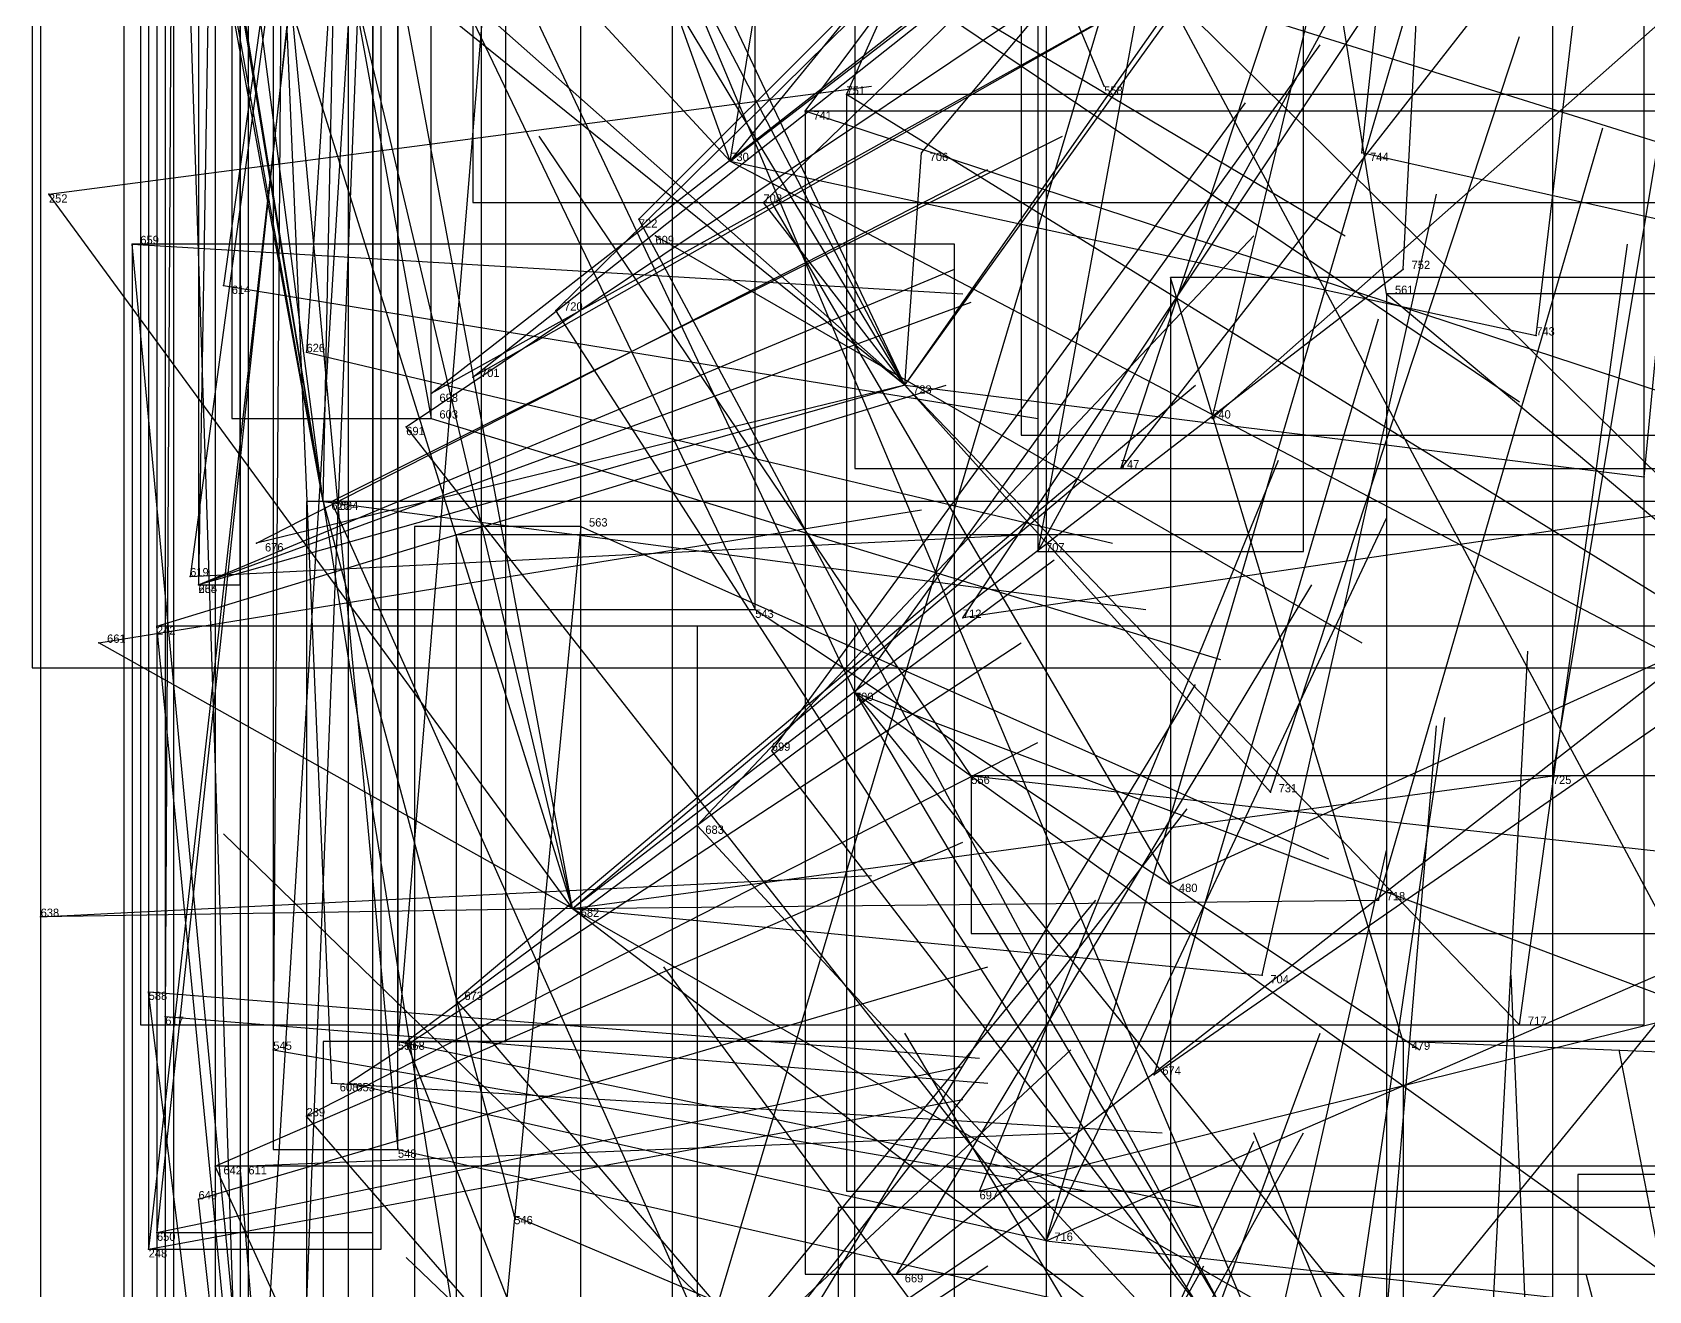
# Model space of a CAD drawing. Extents: x 59.1 to 70.8, y 600.3 to 605.1.
# Drawn here: x 68.098 to 68.2925, y 601.34 to 601.4915 of the extents above; entities that cross this region are included whole.
import ezdxf

# ---------------------------------------------------------------- set-up
doc = ezdxf.new("R2010")
doc.units = 0
for name, color, linetype in [('Clients', 3, 'CONTINUOUS'), ('Facilities', 3, 'CONTINUOUS'), ('Facilities_lines', 3, 'CONTINUOUS'), ('Min_max_boxes', 1, 'CONTINUOUS'), ('Normals', 1, 'CONTINUOUS'), ('Source_points', 5, 'CONTINUOUS'), ('Text', 3, 'CONTINUOUS')]:
    doc.layers.add(name, color=color, linetype=linetype)

msp = doc.modelspace()

# ---------------------------------------------------------------- linework, layer by layer
at = {"layer": 'Clients', "color": 5}
for p in [(68.196, 601.484, 446.116), (68.191, 601.482, 446.056), (68.205, 601.477, 445.93), (68.258, 601.477, 446.07), (68.1, 601.472, 445.41), (68.186, 601.471, 445.792), (68.171, 601.469, 445.934), (68.11, 601.466, 445.257), (68.263, 601.463, 446.117), (68.121, 601.461, 445.181), (68.161, 601.458, 445.873), (68.279, 601.455, 446.013), (68.131, 601.453, 445.105), (68.151, 601.45, 445.814), (68.146, 601.448, 445.749), (68.143, 601.444, 445.688), (68.146, 601.445, 445.029), (68.24, 601.445, 446.062), (68.229, 601.439, 446.003), (68.292, 601.438, 445.954), (68.134, 601.435, 445.626), (68.125, 601.43, 445.566), (68.219, 601.429, 445.941), (68.117, 601.426, 445.245), (68.118, 601.425, 445.505), (68.118, 601.425, 445.438), (68.185, 601.422, 444.874), (68.21, 601.421, 445.88), (68.113, 601.42, 445.376), (68.106, 601.418, 445.313), (68.187, 601.405, 445.761), (68.281, 601.402, 445.914), (68.247, 601.4, 445.786), (68.178, 601.396, 445.7), (68.235, 601.389, 444.721), (68.26, 601.387, 445.858), (68.099, 601.385, 445.186), (68.246, 601.378, 445.801), (68.112, 601.376, 445.109), (68.149, 601.375, 445.582), (68.114, 601.373, 445.035), (68.277, 601.372, 445.727), (68.142, 601.37, 444.937), (68.143, 601.37, 445.522), (68.263, 601.37, 444.644), (68.127, 601.369, 444.957), (68.233, 601.366, 445.741), (68.134, 601.365, 445.005), (68.136, 601.365, 445.458), (68.131, 601.361, 445.398), (68.142, 601.357, 444.881), (68.12, 601.355, 445.335), (68.123, 601.355, 445.076), (68.118, 601.351, 445.274), (68.212, 601.352, 445.683), (68.156, 601.349, 444.804), (68.113, 601.347, 445.209), (68.112, 601.345, 445.146), (68.202, 601.342, 445.624)]:
    msp.add_point(p, dxfattribs=at)
at = {"layer": 'Facilities', "color": 3}
for p in [(68.227, 601.485, 444.985), (68.182, 601.476, 445.993), (68.173, 601.467, 445.092), (68.261, 601.46, 444.908), (68.203, 601.449, 445.841), (68.133, 601.435, 445.173), (68.164, 601.432, 444.952), (68.197, 601.412, 445.822), (68.211, 601.402, 444.797), (68.163, 601.386, 445.641), (68.22, 601.346, 445.578)]:
    msp.add_point(p, dxfattribs=at)
at = {"layer": 'Facilities_lines', "color": 3}
for p, q in [((68.123, 601.728, 446.023), (68.118, 601.425, 445.438)), ((68.182, 601.476, 445.993), (68.098, 601.71, 446.427)), ((68.182, 601.476, 445.993), (68.216, 601.684, 446.71)), ((68.203, 601.449, 445.841), (68.111, 601.644, 446.209)), ((68.203, 601.449, 445.841), (68.111, 601.644, 446.272)), ((68.133, 601.435, 445.173), (68.137, 601.629, 445.559)), ((68.251, 601.603, 446.579), (68.219, 601.429, 445.941)), ((68.14, 601.592, 445.638), (68.112, 601.345, 445.146)), ((68.14, 601.592, 445.638), (68.131, 601.453, 445.105)), ((68.139, 601.589, 445.573), (68.113, 601.347, 445.209)), ((68.139, 601.589, 445.573), (68.117, 601.426, 445.245)), ((68.139, 601.589, 445.573), (68.121, 601.461, 445.181)), ((68.163, 601.386, 445.641), (68.126, 601.585, 445.913)), ((68.203, 601.449, 445.841), (68.132, 601.585, 446.092)), ((68.203, 601.449, 445.841), (68.124, 601.58, 446.03)), ((68.163, 601.386, 445.641), (68.118, 601.576, 445.902)), ((68.122, 601.577, 445.709), (68.146, 601.445, 445.029)), ((68.197, 601.412, 445.822), (68.12, 601.575, 445.965)), ((68.133, 601.435, 445.173), (68.115, 601.573, 445.839)), ((68.329, 601.567, 446.36), (68.229, 601.439, 446.003)), ((68.247, 601.562, 445.181), (68.175, 601.32, 444.723)), ((68.182, 601.476, 445.993), (68.106, 601.558, 445.822)), ((68.163, 601.386, 445.641), (68.11, 601.556, 445.67)), ((68.115, 601.555, 445.52), (68.114, 601.373, 445.035)), ((68.115, 601.555, 445.52), (68.124, 601.282, 445.007)), ((68.182, 601.476, 445.993), (68.278, 601.55, 446.403)), ((68.203, 601.449, 445.841), (68.272, 601.545, 446.303)), ((68.353, 601.545, 446.245), (68.24, 601.445, 446.062)), ((68.139, 601.541, 445.29), (68.123, 601.281, 444.944)), ((68.139, 601.541, 445.29), (68.129, 601.288, 444.874)), ((68.254, 601.314, 445.521), (68.162, 601.533, 446.164)), ((68.155, 601.528, 445.216), (68.142, 601.37, 444.937)), ((68.139, 601.518, 445.335), (68.185, 601.422, 444.874)), ((68.203, 601.449, 445.841), (68.133, 601.511, 445.792)), ((68.203, 601.449, 445.841), (68.13, 601.508, 445.856)), ((68.128, 601.507, 445.405), (68.127, 601.369, 444.957)), ((68.128, 601.507, 445.405), (68.142, 601.357, 444.881)), ((68.128, 601.507, 445.405), (68.134, 601.365, 445.005)), ((68.133, 601.435, 445.173), (68.121, 601.502, 445.475)), ((68.133, 601.435, 445.173), (68.122, 601.503, 445.604)), ((68.133, 601.435, 445.173), (68.122, 601.502, 445.73)), ((68.133, 601.435, 445.173), (68.121, 601.5, 445.667)), ((68.234, 601.497, 446.13), (68.146, 601.448, 445.749)), ((68.234, 601.497, 446.13), (68.151, 601.45, 445.814)), ((68.234, 601.497, 446.13), (68.332, 601.314, 445.558)), ((68.234, 601.497, 446.13), (68.352, 601.46, 446.011)), ((68.234, 601.497, 446.13), (68.307, 601.425, 445.899)), ((68.22, 601.346, 445.578), (68.264, 601.496, 446.052)), ((68.353, 601.387, 445.829), (68.196, 601.484, 446.116)), ((68.325, 601.438, 446.025), (68.191, 601.482, 446.056)), ((68.203, 601.449, 445.841), (68.205, 601.477, 445.93)), ((68.36, 601.454, 445.953), (68.258, 601.477, 446.07)), ((68.182, 601.476, 445.993), (68.298, 601.415, 445.972)), ((68.182, 601.476, 445.993), (68.279, 601.455, 446.013)), ((68.163, 601.386, 445.641), (68.1, 601.472, 445.41)), ((68.203, 601.449, 445.841), (68.186, 601.471, 445.792)), ((68.254, 601.314, 445.521), (68.171, 601.469, 445.934)), ((68.14, 601.149, 444.743), (68.11, 601.466, 445.257)), ((68.163, 601.386, 445.641), (68.263, 601.463, 446.117)), ((68.396, 601.462, 444.914), (68.235, 601.389, 444.721)), ((68.261, 601.46, 444.908), (68.448, 601.303, 444.658)), ((68.254, 601.314, 445.521), (68.161, 601.458, 445.873)), ((68.36, 601.454, 445.953), (68.22, 601.282, 445.497)), ((68.36, 601.454, 445.953), (68.233, 601.366, 445.741)), ((68.203, 601.449, 445.841), (68.118, 601.425, 445.505)), ((68.203, 601.449, 445.841), (68.125, 601.43, 445.566)), ((68.203, 601.449, 445.841), (68.277, 601.372, 445.727)), ((68.203, 601.449, 445.841), (68.292, 601.438, 445.954)), ((68.203, 601.449, 445.841), (68.247, 601.4, 445.786)), ((68.22, 601.346, 445.578), (68.143, 601.444, 445.688)), ((68.325, 601.438, 446.025), (68.202, 601.342, 445.624)), ((68.325, 601.438, 446.025), (68.21, 601.421, 445.88)), ((68.133, 601.435, 445.173), (68.164, 601.241, 444.606)), ((68.133, 601.435, 445.173), (68.156, 601.349, 444.804)), ((68.205, 601.276, 445.367), (68.134, 601.435, 445.626)), ((68.164, 601.432, 444.952), (68.144, 601.223, 444.683)), ((68.133, 601.215, 444.755), (68.113, 601.42, 445.376)), ((68.163, 601.386, 445.641), (68.106, 601.418, 445.313)), ((68.197, 601.412, 445.822), (68.318, 601.209, 445.328)), ((68.197, 601.412, 445.822), (68.307, 601.276, 445.522)), ((68.197, 601.412, 445.822), (68.296, 601.341, 445.726)), ((68.197, 601.412, 445.822), (68.325, 601.364, 445.776)), ((68.28, 601.284, 445.465), (68.187, 601.405, 445.761)), ((68.163, 601.386, 445.641), (68.281, 601.402, 445.914)), ((68.211, 601.402, 444.797), (68.384, 601.383, 444.756)), ((68.254, 601.314, 445.521), (68.178, 601.396, 445.7)), ((68.22, 601.346, 445.578), (68.335, 601.396, 445.782)), ((68.163, 601.386, 445.641), (68.099, 601.385, 445.186)), ((68.163, 601.386, 445.641), (68.26, 601.387, 445.858)), ((68.163, 601.386, 445.641), (68.259, 601.313, 445.611)), ((68.163, 601.386, 445.641), (68.246, 601.378, 445.801)), ((68.163, 601.386, 445.641), (68.273, 601.323, 445.668)), ((68.353, 601.387, 445.829), (68.212, 601.352, 445.683)), ((68.14, 601.149, 444.743), (68.112, 601.376, 445.109)), ((68.262, 601.243, 445.407), (68.149, 601.375, 445.582)), ((68.232, 601.144, 445.105), (68.143, 601.37, 445.522)), ((68.408, 601.364, 444.748), (68.263, 601.37, 444.644)), ((68.22, 601.346, 445.578), (68.136, 601.365, 445.458)), ((68.205, 601.276, 445.367), (68.131, 601.361, 445.398)), ((68.196, 601.189, 445.177), (68.12, 601.355, 445.335)), ((68.14, 601.149, 444.743), (68.123, 601.355, 445.076)), ((68.133, 601.215, 444.755), (68.118, 601.351, 445.274)), ((68.22, 601.346, 445.578), (68.31, 601.336, 445.612))]:
    msp.add_line(p, q, dxfattribs=at)
at = {"layer": 'Min_max_boxes', "color": 1}
for p, q in [((68.118, 601.728, 445.438), (68.118, 601.425, 445.438)), ((68.118, 601.728, 446.023), (68.118, 601.425, 446.023)), ((68.123, 601.425, 445.438), (68.123, 601.728, 445.438)), ((68.123, 601.425, 446.023), (68.123, 601.728, 446.023)), ((68.098, 601.71, 445.822), (68.098, 601.415, 445.822)), ((68.098, 601.71, 446.71), (68.098, 601.415, 446.71)), ((68.151, 601.676, 445.777), (68.151, 601.471, 445.777)), ((68.151, 601.676, 446.703), (68.151, 601.471, 446.703)), ((68.217, 601.668, 445.544), (68.217, 601.443, 445.544)), ((68.217, 601.668, 446.753), (68.217, 601.443, 446.753)), ((68.197, 601.659, 446.003), (68.197, 601.439, 446.003)), ((68.197, 601.659, 446.64), (68.197, 601.439, 446.64)), ((68.109, 601.645, 445.558), (68.109, 601.314, 445.558)), ((68.109, 601.645, 446.338), (68.109, 601.314, 446.338)), ((68.111, 601.644, 445.505), (68.111, 601.372, 445.505)), ((68.111, 601.644, 446.303), (68.111, 601.372, 446.303)), ((68.292, 601.372, 445.505), (68.292, 601.644, 445.505)), ((68.292, 601.372, 446.303), (68.292, 601.644, 446.303)), ((68.115, 601.629, 444.606), (68.115, 601.241, 444.606)), ((68.115, 601.629, 445.839), (68.115, 601.241, 445.839)), ((68.164, 601.241, 444.606), (68.164, 601.629, 444.606)), ((68.164, 601.241, 445.839), (68.164, 601.629, 445.839)), ((68.219, 601.603, 445.941), (68.219, 601.429, 445.941)), ((68.219, 601.603, 446.579), (68.219, 601.429, 446.579)), ((68.251, 601.429, 445.941), (68.251, 601.603, 445.941)), ((68.251, 601.429, 446.579), (68.251, 601.603, 446.579)), ((68.112, 601.592, 445.105), (68.112, 601.345, 445.105)), ((68.112, 601.592, 445.638), (68.112, 601.345, 445.638)), ((68.14, 601.345, 445.105), (68.14, 601.592, 445.105)), ((68.14, 601.345, 445.638), (68.14, 601.592, 445.638)), ((68.113, 601.589, 445.181), (68.113, 601.347, 445.181)), ((68.113, 601.589, 445.573), (68.113, 601.347, 445.573)), ((68.139, 601.347, 445.181), (68.139, 601.589, 445.181)), ((68.139, 601.347, 445.573), (68.139, 601.589, 445.573)), ((68.22, 601.587, 445.497), (68.22, 601.282, 445.497)), ((68.22, 601.587, 446.07), (68.22, 601.282, 446.07)), ((68.099, 601.585, 445.186), (68.099, 601.313, 445.186)), ((68.099, 601.585, 446.117), (68.099, 601.313, 446.117)), ((68.281, 601.313, 445.186), (68.281, 601.585, 445.186)), ((68.281, 601.313, 446.117), (68.281, 601.585, 446.117)), ((68.122, 601.577, 445.029), (68.122, 601.445, 445.029)), ((68.122, 601.577, 445.709), (68.122, 601.445, 445.709)), ((68.146, 601.445, 445.029), (68.146, 601.577, 445.029)), ((68.146, 601.445, 445.709), (68.146, 601.577, 445.709)), ((68.12, 601.575, 445.328), (68.12, 601.209, 445.328)), ((68.12, 601.575, 445.965), (68.12, 601.209, 445.965)), ((68.175, 601.562, 444.723), (68.175, 601.32, 444.723)), ((68.175, 601.562, 445.181), (68.175, 601.32, 445.181)), ((68.114, 601.555, 445.007), (68.114, 601.282, 445.007)), ((68.114, 601.555, 445.52), (68.114, 601.282, 445.52)), ((68.124, 601.282, 445.007), (68.124, 601.555, 445.007)), ((68.124, 601.282, 445.52), (68.124, 601.555, 445.52)), ((68.123, 601.541, 444.874), (68.123, 601.281, 444.874)), ((68.123, 601.541, 445.29), (68.123, 601.281, 445.29)), ((68.139, 601.281, 444.874), (68.139, 601.541, 444.874)), ((68.139, 601.281, 445.29), (68.139, 601.541, 445.29)), ((68.152, 601.533, 445.011), (68.152, 601.154, 445.011)), ((68.152, 601.533, 446.164), (68.152, 601.154, 446.164)), ((68.142, 601.528, 444.937), (68.142, 601.37, 444.937)), ((68.142, 601.528, 445.216), (68.142, 601.37, 445.216)), ((68.155, 601.37, 444.937), (68.155, 601.528, 444.937)), ((68.155, 601.37, 445.216), (68.155, 601.528, 445.216)), ((68.139, 601.518, 444.874), (68.139, 601.422, 444.874)), ((68.139, 601.518, 445.335), (68.139, 601.422, 445.335)), ((68.185, 601.422, 444.874), (68.185, 601.518, 444.874)), ((68.185, 601.422, 445.335), (68.185, 601.518, 445.335)), ((68.127, 601.507, 444.881), (68.127, 601.357, 444.881)), ((68.127, 601.507, 445.405), (68.127, 601.357, 445.405)), ((68.142, 601.357, 444.881), (68.142, 601.507, 444.881)), ((68.142, 601.357, 445.405), (68.142, 601.507, 445.405)), ((68.136, 601.496, 445.458), (68.136, 601.336, 445.458)), ((68.136, 601.496, 446.052), (68.136, 601.336, 446.052)), ((68.353, 601.484, 445.683), (68.196, 601.484, 445.683)), ((68.196, 601.484, 445.683), (68.196, 601.352, 445.683)), ((68.353, 601.484, 446.116), (68.196, 601.484, 446.116)), ((68.196, 601.484, 446.116), (68.196, 601.352, 446.116)), ((68.196, 601.484, 445.683), (68.196, 601.484, 446.116)), ((68.325, 601.482, 445.624), (68.191, 601.482, 445.624)), ((68.191, 601.482, 445.624), (68.191, 601.342, 445.624)), ((68.325, 601.482, 446.056), (68.191, 601.482, 446.056)), ((68.191, 601.482, 446.056), (68.191, 601.342, 446.056)), ((68.191, 601.482, 445.624), (68.191, 601.482, 446.056)), ((68.151, 601.471, 445.777), (68.425, 601.471, 445.777)), ((68.151, 601.471, 446.703), (68.425, 601.471, 446.703)), ((68.151, 601.471, 445.777), (68.151, 601.471, 446.703)), ((68.209, 601.466, 444.518), (68.11, 601.466, 444.518)), ((68.11, 601.466, 444.518), (68.11, 600.983, 444.518)), ((68.209, 601.466, 445.257), (68.11, 601.466, 445.257)), ((68.11, 601.466, 445.257), (68.11, 600.983, 445.257)), ((68.11, 601.466, 444.518), (68.11, 601.466, 445.257)), ((68.209, 600.983, 444.518), (68.209, 601.466, 444.518)), ((68.209, 600.983, 445.257), (68.209, 601.466, 445.257)), ((68.209, 601.466, 444.518), (68.209, 601.466, 445.257)), ((68.488, 601.462, 444.625), (68.235, 601.462, 444.625)), ((68.235, 601.462, 444.625), (68.235, 601.239, 444.625)), ((68.488, 601.462, 444.914), (68.235, 601.462, 444.914)), ((68.235, 601.462, 444.914), (68.235, 601.239, 444.914)), ((68.235, 601.462, 444.625), (68.235, 601.462, 444.914)), ((68.448, 601.46, 444.658), (68.261, 601.46, 444.658)), ((68.261, 601.46, 444.658), (68.261, 601.303, 444.658)), ((68.448, 601.46, 444.908), (68.261, 601.46, 444.908)), ((68.261, 601.46, 444.908), (68.261, 601.303, 444.908)), ((68.261, 601.46, 444.658), (68.261, 601.46, 444.908)), ((68.122, 601.445, 445.029), (68.146, 601.445, 445.029)), ((68.122, 601.445, 445.709), (68.146, 601.445, 445.709)), ((68.122, 601.445, 445.029), (68.122, 601.445, 445.709)), ((68.146, 601.445, 445.029), (68.146, 601.445, 445.709)), ((68.217, 601.443, 445.544), (68.452, 601.443, 445.544)), ((68.217, 601.443, 446.753), (68.452, 601.443, 446.753)), ((68.217, 601.443, 445.544), (68.217, 601.443, 446.753)), ((68.197, 601.439, 446.003), (68.457, 601.439, 446.003)), ((68.197, 601.439, 446.64), (68.457, 601.439, 446.64)), ((68.197, 601.439, 446.003), (68.197, 601.439, 446.64)), ((68.313, 601.435, 445.02), (68.131, 601.435, 445.02)), ((68.131, 601.435, 445.02), (68.131, 601.129, 445.02)), ((68.313, 601.435, 445.626), (68.131, 601.435, 445.626)), ((68.131, 601.435, 445.626), (68.131, 601.129, 445.626)), ((68.131, 601.435, 445.02), (68.131, 601.435, 445.626)), ((68.164, 601.432, 444.683), (68.144, 601.432, 444.683)), ((68.144, 601.432, 444.683), (68.144, 601.223, 444.683)), ((68.164, 601.432, 444.952), (68.144, 601.432, 444.952)), ((68.144, 601.432, 444.952), (68.144, 601.223, 444.952)), ((68.144, 601.432, 444.683), (68.144, 601.432, 444.952)), ((68.164, 601.223, 444.683), (68.164, 601.432, 444.683)), ((68.164, 601.223, 444.952), (68.164, 601.432, 444.952)), ((68.164, 601.432, 444.683), (68.164, 601.432, 444.952)), ((68.383, 601.431, 445.056), (68.149, 601.431, 445.056)), ((68.149, 601.431, 445.056), (68.149, 601.172, 445.056)), ((68.383, 601.431, 445.837), (68.149, 601.431, 445.837)), ((68.149, 601.431, 445.837), (68.149, 601.172, 445.837)), ((68.149, 601.431, 445.056), (68.149, 601.431, 445.837)), ((68.219, 601.429, 445.941), (68.251, 601.429, 445.941)), ((68.219, 601.429, 446.579), (68.251, 601.429, 446.579)), ((68.219, 601.429, 445.941), (68.219, 601.429, 446.579)), ((68.251, 601.429, 445.941), (68.251, 601.429, 446.579)), ((68.118, 601.425, 445.438), (68.123, 601.425, 445.438)), ((68.118, 601.425, 446.023), (68.123, 601.425, 446.023)), ((68.118, 601.425, 445.438), (68.118, 601.425, 446.023)), ((68.123, 601.425, 445.438), (68.123, 601.425, 446.023)), ((68.139, 601.422, 444.874), (68.185, 601.422, 444.874)), ((68.139, 601.422, 445.335), (68.185, 601.422, 445.335)), ((68.139, 601.422, 444.874), (68.139, 601.422, 445.335)), ((68.185, 601.422, 444.874), (68.185, 601.422, 445.335)), ((68.197, 601.42, 444.21), (68.113, 601.42, 444.21)), ((68.113, 601.42, 444.21), (68.113, 601.141, 444.21)), ((68.197, 601.42, 445.376), (68.113, 601.42, 445.376)), ((68.113, 601.42, 445.376), (68.113, 601.141, 445.376)), ((68.113, 601.42, 444.21), (68.113, 601.42, 445.376)), ((68.398, 601.42, 445.318), (68.178, 601.42, 445.318)), ((68.178, 601.42, 445.318), (68.178, 601.252, 445.318)), ((68.398, 601.42, 445.779), (68.178, 601.42, 445.779)), ((68.178, 601.42, 445.779), (68.178, 601.252, 445.779)), ((68.178, 601.42, 445.318), (68.178, 601.42, 445.779)), ((68.197, 601.141, 444.21), (68.197, 601.42, 444.21)), ((68.197, 601.141, 445.376), (68.197, 601.42, 445.376)), ((68.197, 601.42, 444.21), (68.197, 601.42, 445.376)), ((68.098, 601.415, 445.822), (68.298, 601.415, 445.822)), ((68.098, 601.415, 446.71), (68.298, 601.415, 446.71)), ((68.098, 601.415, 445.822), (68.098, 601.415, 446.71)), ((68.384, 601.402, 444.756), (68.211, 601.402, 444.756)), ((68.211, 601.402, 444.756), (68.211, 601.383, 444.756)), ((68.384, 601.402, 444.797), (68.211, 601.402, 444.797)), ((68.211, 601.402, 444.797), (68.211, 601.383, 444.797)), ((68.211, 601.402, 444.756), (68.211, 601.402, 444.797)), ((68.211, 601.383, 444.756), (68.384, 601.383, 444.756)), ((68.211, 601.383, 444.797), (68.384, 601.383, 444.797)), ((68.211, 601.383, 444.756), (68.211, 601.383, 444.797)), ((68.111, 601.372, 445.505), (68.292, 601.372, 445.505)), ((68.111, 601.372, 446.303), (68.292, 601.372, 446.303)), ((68.111, 601.372, 445.505), (68.111, 601.372, 446.303)), ((68.292, 601.372, 445.505), (68.292, 601.372, 446.303)), ((68.354, 601.37, 444.421), (68.133, 601.37, 444.421)), ((68.133, 601.37, 444.421), (68.133, 600.97, 444.421)), ((68.354, 601.37, 445.522), (68.133, 601.37, 445.522)), ((68.133, 601.37, 445.522), (68.133, 600.97, 445.522)), ((68.133, 601.37, 444.421), (68.133, 601.37, 445.522)), ((68.142, 601.37, 444.937), (68.155, 601.37, 444.937)), ((68.142, 601.37, 445.216), (68.155, 601.37, 445.216)), ((68.142, 601.37, 444.937), (68.142, 601.37, 445.216)), ((68.155, 601.37, 444.937), (68.155, 601.37, 445.216)), ((68.538, 601.37, 444.173), (68.263, 601.37, 444.173)), ((68.263, 601.37, 444.173), (68.263, 601.107, 444.173)), ((68.538, 601.37, 444.748), (68.263, 601.37, 444.748)), ((68.263, 601.37, 444.748), (68.263, 601.107, 444.748)), ((68.263, 601.37, 444.173), (68.263, 601.37, 444.748)), ((68.127, 601.357, 444.881), (68.142, 601.357, 444.881)), ((68.127, 601.357, 445.405), (68.142, 601.357, 445.405)), ((68.127, 601.357, 444.881), (68.127, 601.357, 445.405)), ((68.142, 601.357, 444.881), (68.142, 601.357, 445.405)), ((68.321, 601.355, 444.618), (68.12, 601.355, 444.618)), ((68.12, 601.355, 444.618), (68.12, 601.066, 444.618)), ((68.321, 601.355, 445.335), (68.12, 601.355, 445.335)), ((68.12, 601.355, 445.335), (68.12, 601.066, 445.335)), ((68.12, 601.355, 444.618), (68.12, 601.355, 445.335)), ((68.551, 601.354, 444.271), (68.284, 601.354, 444.271)), ((68.284, 601.354, 444.271), (68.284, 600.99, 444.271)), ((68.551, 601.354, 445.198), (68.284, 601.354, 445.198)), ((68.284, 601.354, 445.198), (68.284, 600.99, 445.198)), ((68.284, 601.354, 444.271), (68.284, 601.354, 445.198)), ((68.196, 601.352, 445.683), (68.353, 601.352, 445.683)), ((68.196, 601.352, 446.116), (68.353, 601.352, 446.116)), ((68.196, 601.352, 445.683), (68.196, 601.352, 446.116)), ((68.392, 601.35, 444.201), (68.195, 601.35, 444.201)), ((68.195, 601.35, 444.201), (68.195, 601.117, 444.201)), ((68.392, 601.35, 444.677), (68.195, 601.35, 444.677)), ((68.195, 601.35, 444.677), (68.195, 601.117, 444.677)), ((68.195, 601.35, 444.201), (68.195, 601.35, 444.677)), ((68.113, 601.347, 445.181), (68.139, 601.347, 445.181)), ((68.113, 601.347, 445.573), (68.139, 601.347, 445.573)), ((68.113, 601.347, 445.181), (68.113, 601.347, 445.573)), ((68.139, 601.347, 445.181), (68.139, 601.347, 445.573)), ((68.112, 601.345, 445.105), (68.14, 601.345, 445.105)), ((68.112, 601.345, 445.638), (68.14, 601.345, 445.638)), ((68.112, 601.345, 445.105), (68.112, 601.345, 445.638)), ((68.14, 601.345, 445.105), (68.14, 601.345, 445.638)), ((68.191, 601.342, 445.624), (68.325, 601.342, 445.624)), ((68.191, 601.342, 446.056), (68.325, 601.342, 446.056)), ((68.191, 601.342, 445.624), (68.191, 601.342, 446.056))]:
    msp.add_line(p, q, dxfattribs=at)
at = {"layer": 'Normals', "color": 1}
for p, q in [((68.227, 601.485, 444.985), (68.191, 601.571, 444.95)), ((68.196, 601.484, 446.116), (68.235, 601.571, 446.086)), ((68.258, 601.477, 446.07), (68.268, 601.57, 446.036)), ((68.191, 601.482, 446.056), (68.249, 601.56, 446.03)), ((68.263, 601.463, 446.117), (68.268, 601.558, 446.087)), ((68.261, 601.46, 444.908), (68.246, 601.554, 444.876)), ((68.182, 601.476, 445.993), (68.244, 601.552, 445.973)), ((68.205, 601.477, 445.93), (68.268, 601.552, 445.91)), ((68.279, 601.455, 446.013), (68.29, 601.548, 445.978)), ((68.186, 601.471, 445.792), (68.256, 601.539, 445.77)), ((68.171, 601.469, 445.934), (68.24, 601.538, 445.913)), ((68.24, 601.445, 446.062), (68.262, 601.537, 446.028)), ((68.292, 601.438, 445.954), (68.301, 601.533, 445.925)), ((68.229, 601.439, 446.003), (68.259, 601.53, 445.976)), ((68.203, 601.449, 445.841), (68.259, 601.529, 445.818)), ((68.161, 601.458, 445.873), (68.231, 601.527, 445.854)), ((68.172, 601.517, 445.14), (68.256, 601.467, 445.16)), ((68.219, 601.429, 445.941), (68.266, 601.515, 445.92)), ((68.151, 601.45, 445.814), (68.228, 601.511, 445.796)), ((68.146, 601.448, 445.749), (68.224, 601.509, 445.733)), ((68.21, 601.421, 445.88), (68.264, 601.502, 445.857)), ((68.197, 601.501, 445.061), (68.277, 601.447, 445.086)), ((68.143, 601.444, 445.688), (68.225, 601.499, 445.673)), ((68.281, 601.402, 445.914), (68.297, 601.498, 445.89)), ((68.247, 601.4, 445.786), (68.277, 601.491, 445.758)), ((68.197, 601.412, 445.822), (68.253, 601.49, 445.795)), ((68.1, 601.472, 445.41), (68.199, 601.485, 445.401)), ((68.187, 601.405, 445.761), (68.244, 601.483, 445.735)), ((68.134, 601.435, 445.626), (68.222, 601.479, 445.611)), ((68.211, 601.402, 444.797), (68.159, 601.479, 444.762)), ((68.26, 601.387, 445.858), (68.287, 601.48, 445.834)), ((68.125, 601.43, 445.566), (68.213, 601.475, 445.55)), ((68.235, 601.389, 444.721), (68.187, 601.471, 444.689)), ((68.246, 601.378, 445.801), (68.267, 601.472, 445.776)), ((68.173, 601.467, 445.092), (68.258, 601.418, 445.114)), ((68.178, 601.396, 445.7), (68.245, 601.467, 445.678)), ((68.11, 601.466, 445.257), (68.21, 601.46, 445.26)), ((68.277, 601.372, 445.727), (68.29, 601.466, 445.695)), ((68.118, 601.425, 445.505), (68.209, 601.463, 445.488)), ((68.263, 601.37, 444.644), (68.235, 601.462, 444.616)), ((68.121, 601.461, 445.181), (68.219, 601.445, 445.189)), ((68.118, 601.425, 445.438), (68.211, 601.459, 445.425)), ((68.233, 601.366, 445.741), (68.26, 601.457, 445.71)), ((68.131, 601.453, 445.105), (68.228, 601.43, 445.116)), ((68.113, 601.42, 445.376), (68.208, 601.449, 445.364)), ((68.163, 601.386, 445.641), (68.238, 601.449, 445.621)), ((68.146, 601.445, 445.029), (68.241, 601.416, 445.042)), ((68.212, 601.352, 445.683), (68.248, 601.44, 445.654)), ((68.149, 601.375, 445.582), (68.224, 601.438, 445.56)), ((68.106, 601.418, 445.313), (68.205, 601.434, 445.311)), ((68.133, 601.435, 445.173), (68.232, 601.422, 445.18)), ((68.164, 601.432, 444.952), (68.254, 601.392, 444.968)), ((68.22, 601.346, 445.578), (68.261, 601.433, 445.55)), ((68.117, 601.426, 445.245), (68.217, 601.431, 445.244)), ((68.143, 601.37, 445.522), (68.221, 601.428, 445.499)), ((68.202, 601.342, 445.624), (68.252, 601.425, 445.599)), ((68.185, 601.422, 444.874), (68.265, 601.369, 444.902)), ((68.136, 601.365, 445.458), (68.217, 601.418, 445.434)), ((68.273, 601.323, 445.668), (68.278, 601.417, 445.635)), ((68.188, 601.331, 445.565), (68.238, 601.413, 445.539)), ((68.254, 601.314, 445.521), (68.268, 601.409, 445.493)), ((68.259, 601.313, 445.611), (68.267, 601.408, 445.581)), ((68.131, 601.361, 445.398), (68.219, 601.406, 445.382)), ((68.178, 601.322, 445.504), (68.237, 601.398, 445.476)), ((68.19, 601.328, 444.651), (68.121, 601.395, 444.623)), ((68.12, 601.355, 445.335), (68.21, 601.394, 445.318)), ((68.24, 601.3, 445.553), (68.261, 601.393, 445.523)), ((68.099, 601.385, 445.186), (68.199, 601.39, 445.182)), ((68.165, 601.313, 445.444), (68.226, 601.387, 445.416)), ((68.118, 601.351, 445.274), (68.213, 601.379, 445.263)), ((68.231, 601.302, 444.499), (68.174, 601.379, 444.471)), ((68.28, 601.284, 445.465), (68.276, 601.378, 445.431)), ((68.112, 601.376, 445.109), (68.212, 601.368, 445.112)), ((68.114, 601.373, 445.035), (68.213, 601.365, 445.044)), ((68.142, 601.37, 444.937), (68.239, 601.35, 444.948)), ((68.253, 601.287, 444.42), (68.203, 601.371, 444.398)), ((68.22, 601.282, 445.497), (68.253, 601.371, 445.465)), ((68.127, 601.369, 444.957), (68.225, 601.352, 444.97)), ((68.152, 601.303, 445.385), (68.223, 601.369, 445.361)), ((68.307, 601.276, 445.522), (68.289, 601.369, 445.489)), ((68.113, 601.347, 445.209), (68.21, 601.367, 445.199)), ((68.134, 601.365, 445.005), (68.234, 601.359, 445.011)), ((68.112, 601.345, 445.146), (68.21, 601.363, 445.138)), ((68.123, 601.355, 445.076), (68.223, 601.359, 445.077)), ((68.205, 601.276, 445.367), (68.251, 601.359, 445.335)), ((68.205, 601.271, 445.438), (68.245, 601.358, 445.408)), ((68.282, 601.269, 444.343), (68.245, 601.359, 444.319)), ((68.142, 601.357, 444.881), (68.239, 601.335, 444.894)), ((68.14, 601.296, 445.325), (68.221, 601.351, 445.305)), ((68.156, 601.349, 444.804), (68.246, 601.311, 444.827)), ((68.131, 601.289, 445.264), (68.213, 601.343, 445.244)), ((68.212, 601.278, 444.518), (68.143, 601.344, 444.49)), ((68.193, 601.26, 445.378), (68.239, 601.343, 445.346)), ((68.309, 601.251, 444.266), (68.285, 601.342, 444.233))]:
    msp.add_line(p, q, dxfattribs=at)
at = {"layer": 'Source_points', "color": 5}
for p in [(68.227, 601.485, 444.985), (68.196, 601.484, 446.116), (68.191, 601.482, 446.056), (68.205, 601.477, 445.93), (68.258, 601.477, 446.07), (68.182, 601.476, 445.993), (68.1, 601.472, 445.41), (68.186, 601.471, 445.792), (68.171, 601.469, 445.934), (68.173, 601.467, 445.092), (68.11, 601.466, 445.257), (68.263, 601.463, 446.117), (68.121, 601.461, 445.181), (68.261, 601.46, 444.908), (68.161, 601.458, 445.873), (68.279, 601.455, 446.013), (68.131, 601.453, 445.105), (68.151, 601.45, 445.814), (68.146, 601.448, 445.749), (68.203, 601.449, 445.841), (68.143, 601.444, 445.688), (68.146, 601.445, 445.029), (68.24, 601.445, 446.062), (68.229, 601.439, 446.003), (68.292, 601.438, 445.954), (68.133, 601.435, 445.173), (68.134, 601.435, 445.626), (68.164, 601.432, 444.952), (68.125, 601.43, 445.566), (68.219, 601.429, 445.941), (68.117, 601.426, 445.245), (68.118, 601.425, 445.438), (68.118, 601.425, 445.505), (68.185, 601.422, 444.874), (68.21, 601.421, 445.88), (68.113, 601.42, 445.376), (68.106, 601.418, 445.313), (68.197, 601.412, 445.822), (68.187, 601.405, 445.761), (68.211, 601.402, 444.797), (68.281, 601.402, 445.914), (68.247, 601.4, 445.786), (68.178, 601.396, 445.7), (68.235, 601.389, 444.721), (68.163, 601.386, 445.641), (68.26, 601.387, 445.858), (68.099, 601.385, 445.186), (68.246, 601.378, 445.801), (68.112, 601.376, 445.109), (68.149, 601.375, 445.582), (68.114, 601.373, 445.035), (68.277, 601.372, 445.727), (68.142, 601.37, 444.937), (68.143, 601.37, 445.522), (68.263, 601.37, 444.644), (68.127, 601.369, 444.957), (68.233, 601.366, 445.741), (68.134, 601.365, 445.005), (68.136, 601.365, 445.458), (68.131, 601.361, 445.398), (68.142, 601.357, 444.881), (68.12, 601.355, 445.335), (68.123, 601.355, 445.076), (68.118, 601.351, 445.274), (68.212, 601.352, 445.683), (68.156, 601.349, 444.804), (68.113, 601.347, 445.209), (68.112, 601.345, 445.146), (68.22, 601.346, 445.578), (68.202, 601.342, 445.624)]:
    msp.add_point(p, dxfattribs=at)

# ---------------------------------------------------------------- texts
at = {"layer": 'Text', "color": 3}
for s, p in [('751', (68.196, 601.484, 446.116)), ('558', (68.227, 601.484, 444.985)), ('741', (68.192, 601.481, 446.056)), ('730', (68.182, 601.476, 445.993)), ('706', (68.206, 601.476, 445.93)), ('744', (68.259, 601.476, 446.07)), ('252', (68.1, 601.471, 445.41)), ('708', (68.186, 601.471, 445.792)), ('722', (68.171, 601.468, 445.934)), ('659', (68.111, 601.466, 445.257)), ('609', (68.173, 601.466, 445.092)), ('752', (68.264, 601.463, 446.117)), ('614', (68.122, 601.46, 445.181)), ('561', (68.262, 601.46, 444.908)), ('720', (68.162, 601.458, 445.873)), ('743', (68.279, 601.455, 446.013)), ('626', (68.131, 601.453, 445.105)), ('701', (68.152, 601.45, 445.814)), ('698', (68.147, 601.447, 445.749)), ('723', (68.204, 601.448, 445.841)), ('603', (68.147, 601.445, 445.029)), ('740', (68.24, 601.445, 446.062)), ('691', (68.143, 601.443, 445.688)), ('747', (68.229, 601.439, 446.003)), ('620', (68.134, 601.434, 445.173)), ('684', (68.135, 601.434, 445.626)), ('563', (68.165, 601.432, 444.952)), ('676', (68.126, 601.429, 445.566)), ('707', (68.22, 601.429, 445.941)), ('619', (68.117, 601.426, 445.245)), ('254', (68.118, 601.424, 445.438)), ('665', (68.118, 601.424, 445.505)), ('543', (68.185, 601.421, 444.874)), ('712', (68.21, 601.421, 445.88)), ('661', (68.107, 601.418, 445.313)), ('242', (68.113, 601.419, 445.376)), ('700', (68.197, 601.411, 445.822)), ('699', (68.187, 601.405, 445.761)), ('556', (68.211, 601.401, 444.797)), ('731', (68.248, 601.4, 445.786)), ('725', (68.281, 601.401, 445.914)), ('683', (68.179, 601.395, 445.7)), ('480', (68.236, 601.388, 444.721)), ('718', (68.261, 601.387, 445.858)), ('638', (68.099, 601.385, 445.186)), ('682', (68.164, 601.385, 445.641)), ('704', (68.247, 601.377, 445.801)), ('588', (68.112, 601.375, 445.109)), ('673', (68.15, 601.375, 445.582)), ('617', (68.114, 601.372, 445.035)), ('717', (68.278, 601.372, 445.727)), ('545', (68.127, 601.369, 444.957)), ('550', (68.142, 601.369, 444.937)), ('668', (68.143, 601.369, 445.522)), ('479', (68.264, 601.369, 444.644)), ('674', (68.234, 601.366, 445.741)), ('608', (68.135, 601.364, 445.005)), ('653', (68.137, 601.364, 445.458)), ('239', (68.131, 601.361, 445.398)), ('548', (68.142, 601.356, 444.881)), ('642', (68.121, 601.354, 445.335)), ('611', (68.124, 601.354, 445.076)), ('649', (68.118, 601.351, 445.274)), ('697', (68.212, 601.351, 445.683)), ('546', (68.156, 601.348, 444.804)), ('650', (68.113, 601.346, 445.209)), ('716', (68.221, 601.346, 445.578)), ('248', (68.112, 601.344, 445.146)), ('669', (68.203, 601.341, 445.624))]:
    msp.add_text(s, height=0.001, dxfattribs=at).set_placement(p)

doc.saveas('drawing.dxf')
